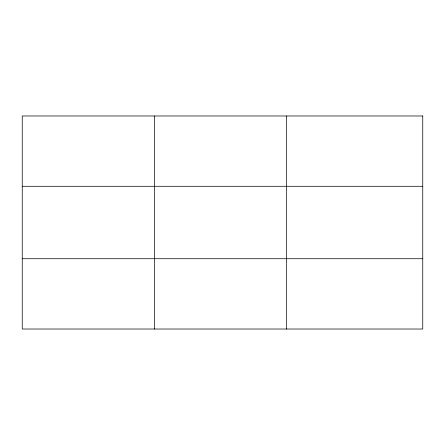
<?xml version="1.0" encoding="UTF-8"?>
<svg xmlns="http://www.w3.org/2000/svg" width="445" height="445" viewBox="0 0 445 445"><rect width="100%" height="100%" fill="white"/><g stroke="black" fill="none" stroke-linecap="round" stroke-linejoin="round"><path stroke-width="0.67" d="M154.415 329.022L154.415 115.978M286.58 329.022L286.58 115.978M22.25 186.283L422.75 186.283M22.25 258.717L422.75 258.717M422.75 115.978L422.75 329.022L22.25 329.022L22.25 115.978L422.75 115.978"/></g></svg>
